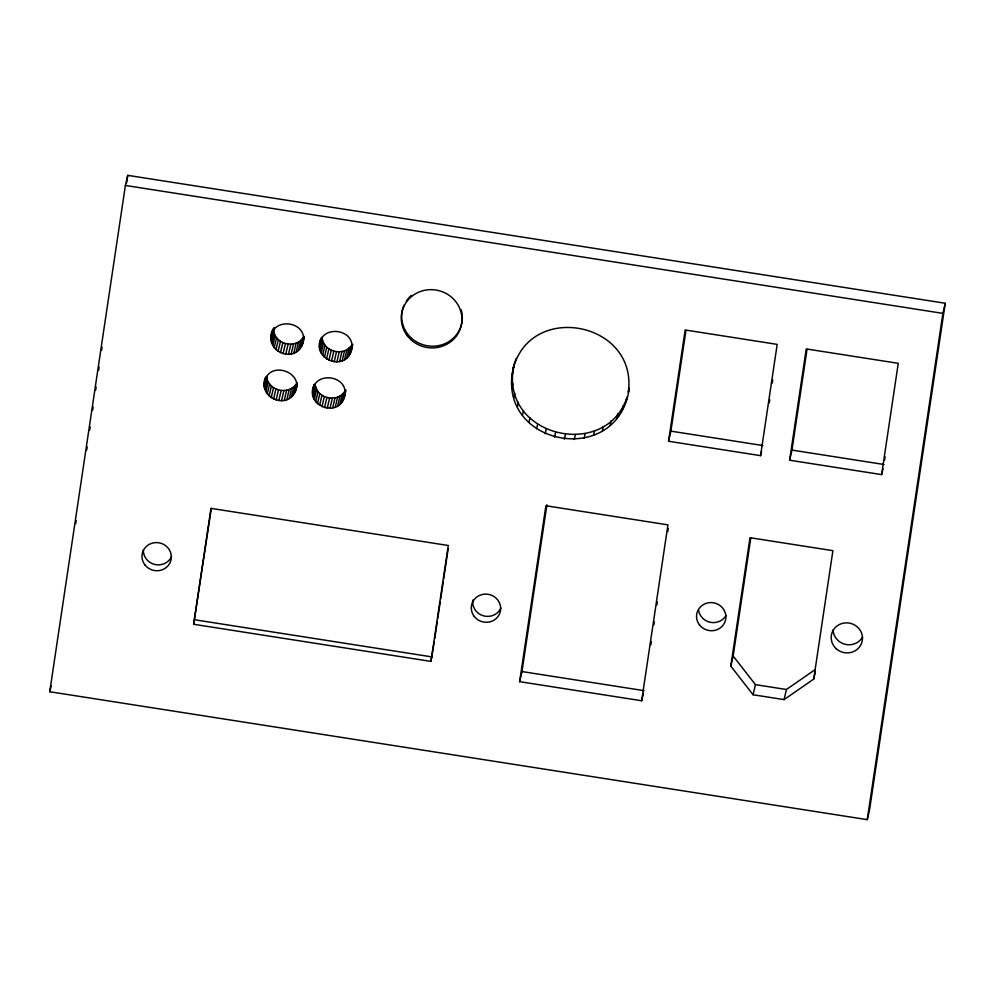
<?xml version="1.0" encoding="UTF-8"?>
<svg xmlns="http://www.w3.org/2000/svg" width="995" height="995" viewBox="0 0 995 995"><rect width="100%" height="100%" fill="white"/><g stroke="black" fill="none" stroke-linecap="round" stroke-linejoin="round"><path stroke-width="1.49" d="M264.682 381.471C269.633 359.444 305.851 372.826 294.719 392.714C285.13 410.699 256.461 395.065 265.69 377.142M271.212 337.703C272.095 316.771 306.92 320.887 303.313 341.397C297.455 366.558 260.503 350.912 273.451 328.288M312.716 391.644C313.599 370.712 348.424 374.829 344.817 395.338C340.439 419.119 303.189 406.234 314.395 384.418M319.644 345.277C320.514 324.345 355.352 328.474 351.745 348.971C347.106 373.237 309.457 359.282 321.547 337.317M512.96 369.381C530.335 300.602 638.156 322.268 628.28 392.254L629.325 387.751C618.778 469.652 493.881 446.034 513.669 366.384M49.75 691.736L125.395 185.443L127.746 175.344L945.25 303.264L869.605 809.557L867.254 819.656L49.75 691.736L51.093 685.953M75.707 523.606L76.167 520.534M86.714 449.964L87.174 446.892M89.699 430.014L90.147 426.942M92.672 410.077L93.132 407.005M95.657 390.127L96.117 387.055M98.629 370.177L99.09 367.118M101.614 350.24L102.075 347.168M126.601 183.005L127.746 175.344M193.652 624.275L210.965 508.358L448.272 545.496L430.959 661.401L193.652 624.275L211.326 508.445M430.959 661.401L434.28 641.663M434.74 638.616L437.24 621.838M437.7 618.778L440.213 602.012M440.661 598.953L443.173 582.187M443.621 579.127L448.185 548.631M513.806 366.235L511.554 378.809M519.626 681.662L545.907 505.758L667.943 524.862L641.663 700.754L519.626 681.662L521.977 671.55L546.889 504.826M668.54 441.258L685.169 329.979L777.182 344.382L760.566 455.648L668.54 441.258L670.891 431.146L685.928 330.539M650.879 644.76L651.339 641.7M653.852 624.872L654.3 621.813M656.812 604.997L657.272 601.938M667.782 531.566L668.242 528.507M769.297 402.863L769.744 399.816M772.257 383.05L772.705 380.003M730.803 666.115L749.994 537.698L832.902 550.67L813.711 679.1L784.085 699.609L753.091 694.759L730.803 666.115L733.153 656.016L750.74 538.283M789.62 460.2L806.248 348.934L898.261 363.324L881.632 474.603L789.62 460.2L791.97 450.088L807.007 349.494M884.679 459.914L885.127 456.867M867.254 819.656L942.899 313.375L945.25 303.264M513.731 366.197L512.599 374.319C507.748 438.77 607.149 458.745 627.086 397.03L626.042 401.52M271.349 336.397L272.618 330.775M271.287 340.327L273.65 330.228C274.856 345.016 297.256 349.519 303.997 336.248L301.647 346.347M273.712 330.315L274.384 327.43M271.834 342.914L274.185 332.815M272.817 345.389L275.167 335.278M264.284 384.07L265.628 378.287M264.359 386.694L266.722 376.583C267.929 391.383 290.329 395.886 297.07 382.602L294.719 392.714M274.21 347.678L276.573 337.566M264.906 389.281L267.257 379.17M265.889 391.756L268.24 381.645M275.988 349.705L278.351 339.606M267.282 394.045L269.645 383.933M278.102 351.434L280.453 341.322M269.06 396.072L271.424 385.96M280.466 352.79L282.816 342.678M271.175 397.801L273.525 387.689M283.04 353.76L285.391 343.648M273.538 399.157L275.889 389.045M285.727 354.295L288.077 344.183M276.112 400.114L278.463 390.003M288.463 354.382L290.814 344.27M278.799 400.649L281.15 390.537M291.174 354.021L293.525 343.922M281.535 400.749L283.898 390.637M293.761 353.237L296.124 343.126M284.247 400.388L286.597 390.276M296.174 352.031L298.525 341.919M286.846 399.604L289.197 389.493M298.338 350.451L300.689 340.34M300.167 348.548L302.53 338.437M289.246 398.398L291.597 388.286M302.704 343.947L304.047 338.176M291.411 396.818L293.761 386.707M293.251 394.903L295.602 384.791M295.776 390.314L297.119 384.53M319.781 343.971L320.825 339.482M319.718 347.914L322.069 337.803C323.251 351.397 342.778 356.869 350.961 346.011L348.598 356.123M320.266 350.501L322.616 340.389M321.248 352.976L323.599 342.865M312.853 390.338L314.121 384.717M312.791 394.269L315.154 384.169C316.36 398.97 338.76 403.46 345.501 390.189M322.641 355.252L324.992 345.141M313.338 396.868L315.689 386.756M314.32 399.331L316.671 389.219M324.42 357.292L326.77 347.18M315.713 401.619L318.077 391.508M326.534 359.008L328.885 348.897M317.492 403.659L319.855 393.547M328.897 360.377L331.248 350.265M319.606 405.375L321.957 395.264M331.472 361.334L333.822 351.223M321.97 406.731L324.32 396.632M334.158 361.869L336.509 351.757M324.544 407.701L326.895 397.59M336.895 361.956L339.245 351.844M327.231 408.236L329.581 398.124M339.606 361.608L341.957 351.496M329.967 408.323L332.318 398.211M342.193 360.812L344.556 350.7M332.678 407.962L335.029 397.863M344.606 359.618L346.956 349.506M335.265 407.179L337.628 397.067M346.757 358.038L349.121 347.927M337.678 405.972L340.029 395.861M350.078 353.934L352.093 345.265M351.135 351.521L352.815 344.307M339.842 404.393L342.193 394.281M341.671 402.49L344.034 392.378M343.151 400.288L345.651 389.829M344.208 397.888L345.887 390.674M511.828 388.373L512.873 383.883M513.781 397.789L514.838 393.299M517.363 406.781L518.407 402.278M522.462 415.089L523.507 410.599M528.93 422.477L529.974 417.987M536.579 428.745L537.623 424.243M545.198 433.696L546.243 429.193M554.538 437.191L555.583 432.688M564.327 439.131L565.371 434.641M574.289 439.454L575.334 434.964M584.127 438.173L585.172 433.683M593.555 435.3L594.612 430.81M602.323 430.935L603.368 426.432M610.159 425.188L611.204 420.686M616.85 418.223L617.895 413.733M622.198 410.263L623.243 405.773M641.663 700.754L643.342 693.54M760.566 455.648L761.573 451.32M753.091 694.759L755.441 684.647L733.153 656.016M784.085 699.609L786.436 689.498L814.83 669.834M813.711 679.1L815.39 671.874M881.632 474.603L882.988 468.819M514.017 364.879L516.194 358.424M125.395 185.443L942.899 313.375M670.891 431.146L762.916 445.536M791.97 450.088L883.995 464.491M755.441 684.647L786.436 689.498M194.697 619.773L432.004 656.911M521.977 671.55L644.026 690.654M461.158 309.681A30.397 29.054 13.1 0 1 430.064 346.111A30.397 29.054 13.1 0 1 404.094 305.104M406.308 301.099A30.397 29.054 13.1 0 1 411.358 295.341M171.538 556.566A14.714 14.054 13.1 0 1 154.698 564.426A14.714 14.054 13.1 0 1 143.379 549.713M500.858 608.107A14.714 14.054 13.1 0 1 483.408 615.805A14.714 14.054 13.1 0 1 472.836 600.035M726.064 615.407A14.714 14.054 13.1 0 1 710.418 622.31A14.714 14.054 13.1 0 1 698.552 609.91M862.528 637.098A15.696 15 13.1 0 1 845.153 644.3A15.696 15 13.1 0 1 833.089 629.897M407.328 335.775A30.397 29.054 13.1 0 0 459.491 330.75A30.397 29.054 13.1 0 0 427.974 289.794A30.397 29.054 13.1 0 0 407.328 335.775M144.922 564.899A14.714 14.054 13.1 0 0 170.157 562.461A14.714 14.054 13.1 0 0 154.909 542.648A14.714 14.054 13.1 0 0 144.922 564.899M474.242 616.427A14.714 14.054 13.1 0 0 499.49 614.002A14.714 14.054 13.1 0 0 484.242 594.177A14.714 14.054 13.1 0 0 474.242 616.427M699.485 624.885A14.714 14.054 13.1 0 0 724.721 622.447A14.714 14.054 13.1 0 0 709.472 602.634A14.714 14.054 13.1 0 0 699.485 624.885M836.123 648.628A15.696 15 13.1 0 0 862.08 641.601A15.696 15 13.1 0 0 842.317 623.405A15.696 15 13.1 0 0 836.123 648.628"/></g></svg>
